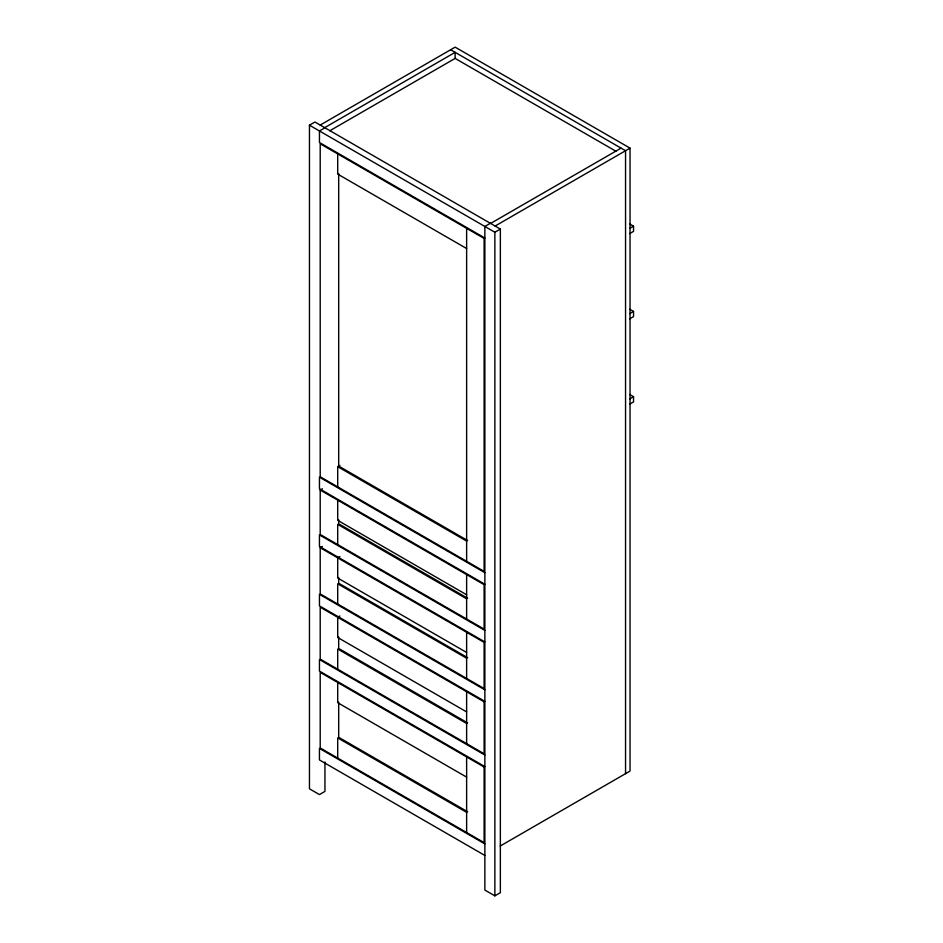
<?xml version="1.0" encoding="UTF-8"?>
<svg xmlns="http://www.w3.org/2000/svg" width="943" height="943" viewBox="0 0 943 943"><rect width="100%" height="100%" fill="white"/><g stroke="black" fill="none" stroke-linecap="round" stroke-linejoin="round"><path stroke-width="1.41" d="M324.946 761.979L324.946 791.401L319.453 794.584L309.457 788.808L309.457 125.195L314.95 122.024L500.356 229.066L500.356 892.679L494.863 895.85L484.867 890.074L484.867 226.461L490.36 223.291M320.207 125.054L455.139 47.15L630.042 148.134L630.042 771.068L500.179 846.036M324.698 127.647L455.139 52.348L455.139 58.23M324.946 127.788L319.453 130.971L319.453 142.511L484.867 238.013M329.767 130.782L455.139 58.407L615.979 151.269M490.619 223.432L621.048 148.134M495.11 226.037L630.042 148.134M309.457 125.195L494.863 232.237L500.356 229.066M629.747 228.371L633.543 226.179L633.543 231.377L629.747 233.569M337.7 486.859L337.7 466.667L339.893 465.394M320.207 490.042L484.113 584.672L484.113 629.111L320.207 534.469L320.207 490.042L322.4 488.769M629.747 313.63L633.543 311.438L633.543 316.636L629.747 318.828M320.207 547.742L484.113 642.383L484.113 688.543L320.207 593.913L320.207 547.742L322.4 546.469M339.893 556.57L337.7 557.843L337.7 578.035L466.632 652.473M629.747 398.889L633.543 396.697L633.543 401.895L629.747 404.087M339.893 616.003L337.7 617.276L337.7 637.48L466.632 711.918M450.636 49.743L625.551 150.727L625.551 773.661M629.747 223.986L633.543 226.179M629.747 309.245L633.543 311.438M466.632 248.539L337.7 174.101L337.7 153.909M629.747 394.504L633.543 396.697M467.622 540.528L338.69 466.09L338.69 173.524M337.7 466.667L466.632 541.105M484.867 572.696L319.453 477.193L319.453 488.745L484.867 584.236M466.632 594.774L337.7 520.336L337.7 500.132M467.622 598.239L338.69 523.801L338.69 519.758M466.632 598.817L337.7 524.367L337.7 544.571M484.867 630.407L319.453 534.905L319.453 546.445L484.867 641.947M467.622 657.672L338.69 583.234L338.69 577.458M466.632 658.249L337.7 583.811L337.7 604.003M484.867 689.84L319.453 594.338L319.453 605.877L484.867 701.38M467.622 722.88L338.69 648.442L338.69 636.902M466.632 723.458L337.7 649.02L337.7 669.212M484.867 755.048L319.453 659.546L319.453 671.086L484.867 766.588M466.632 777.126L337.7 702.688L337.7 682.484M467.622 811.746L338.69 737.308L338.69 702.111M466.632 812.324L337.7 737.886L337.7 758.078M484.867 843.914L319.453 748.412L319.453 759.952L484.867 855.454M494.863 232.237L494.863 895.85M466.632 228.347L466.632 561.297M466.632 574.57L466.632 619.009M466.632 632.281L466.632 678.441M466.632 691.714L466.632 743.65M466.632 756.923L466.632 832.516M484.113 238.438L320.207 143.808L320.207 476.769L484.113 571.399L484.113 238.438M484.113 701.816L320.207 607.186L320.207 659.11L484.113 753.752L484.113 701.816M484.113 767.024L320.207 672.383L320.207 747.976L484.113 842.618L484.113 767.024"/></g></svg>
